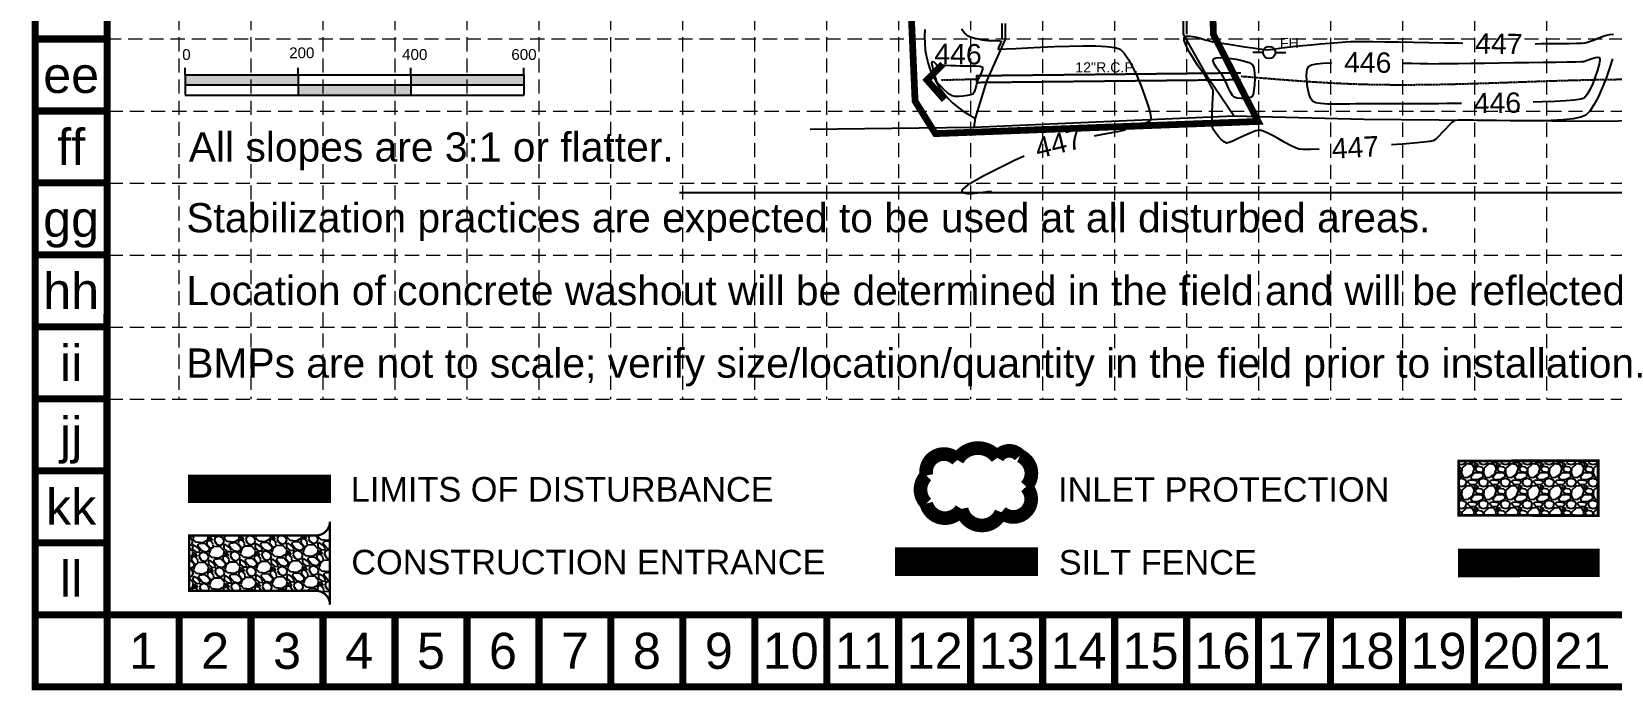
# Model space of a CAD drawing. Header units: inches. Extents: x -800 to 7376, y -156 to 4959.
# Drawn here: x -800 to 2000, y -156 to 1011 of the extents above; entities that cross this region are included whole.
import ezdxf
from ezdxf.enums import TextEntityAlignment as Align

# ---------------------------------------------------------------- set-up
doc = ezdxf.new("R2010")
doc.units = ezdxf.units.IN
doc.header["$MEASUREMENT"] = 0
for name, pattern in [('( Dashed )', [0.75, 0.5, -0.25]), ('ACAD_ISO02W100', [15, 12, -3]), ('DASHED2', [0.375, 0.25, -0.125]), ('DIVIDE', [1.25, 0.5, -0.25, 0, -0.25, 0, -0.25]), ('HIDDEN', [0.375, 0.25, -0.125])]:
    doc.linetypes.add(name, pattern=pattern)
for name, color, linetype in [('1SILT', 200, '( Dashed )'), ('BASE', 7, 'Continuous'), ('CONT-MNR', 7, 'Continuous'), ('GRID', 254, 'HIDDEN'), ('L-PAV', 8, 'Continuous'), ('LEGEND', 7, 'Continuous'), ('LIMITS OF DISTURBANCE', 1, '( Dashed )'), ('PAVEMENT', 1, 'Continuous'), ('UTILITIES', 5, 'Continuous')]:
    doc.layers.add(name, color=color, linetype=linetype)
doc.styles.add("L200'", font='ARIAL.TTF', dxfattribs={"height": 0.001968503937008})
doc.styles.get("Standard").update_dxf_attribs({"font": 'ARIAL.TTF'})

msp = doc.modelspace()

# ---------------------------------------------------------------- hatches: boundary and pattern name
h = msp.add_hatch(color=7)
h.paths.add_polyline_path([(-327.8274451747666, 916.5339442913553), (-327.8274451747666, 934.5532705804802), (-527.8335771853375, 934.5532705804801), (-527.8335771853376, 916.5339442913582)])
h.paths.add_polyline_path([(-327.8274451747666, 916.5339442913556), (-327.8274451747665, 898.5146180022089), (-127.8213131641957, 898.514618002209), (-127.8213131641957, 916.5339442913521)])
h.paths.add_polyline_path([(-127.8213131641957, 934.5532705804801), (-127.8213131641957, 916.5339442913522), (72.1848188463755, 916.5339442913491), (72.1848188463755, 934.5532705804801)])
at = {"layer": 'LEGEND', "linetype": 'ACAD_ISO02W100'}
h = msp.add_hatch(dxfattribs=at)
h.set_pattern_fill('GRAVEL', color=240, scale=38.87034853749257, style=0)
h.set_pattern_definition([(228.0128, (-1036.290512184682, -1809.230575176504), (-310.9627195833121, -349.8331889861745), [5.2294612108401, -517.717592761535]), (184.9697, (-1039.788843553062, -1813.117610030381), (466.4442233227679, 38.87001063782684), [8.973919626153835, -888.4177708967898]), (132.5103999999999, (-1048.729023716678, -1813.895017001046), (388.7031245938314, -427.574171068815), [6.327626297721344, -626.4357808813837]), (267.2737, (-1063.888459646298, -1823.61260413553), (38.87019374516051, 777.406982215573), [8.172024335825366, -809.0302537653172]), (292.8337, (-1064.277163131674, -1831.775377328408), (-194.3521277152569, 466.4440429744624), [8.013316702746788, -793.3194419416914]), (357.2737, (-1061.167535248683, -1839.160743550483), (-777.406982215573, 38.87019374516053), [8.172024335825366, -809.0302537653172]), (37.69419999999999, (-1053.004762055805, -1839.549447035885), (-505.3148165141343, -388.7031124201714), [10.80708413353052, -1069.900474071854]), (72.2553, (-1044.45328537756, -1832.941487784475), (272.0928581125585, 855.1475213317902), [10.20300004690936, -1010.097354477164]), (121.4296, (-1041.343657494555, -1823.223900650129), (-310.9631083652458, 505.3143380541397), [8.199700023984063, -811.7711963924386]), (175.2364, (-1045.619395833687, -1816.227237913317), (427.5738706961904, -38.87001940908458), [9.361223778981337, -458.6997708183425]), (222.3974, (-1054.948279482682, -1815.449830942514), (-466.4444681886896, -427.5735261375473), [12.10609231130499, -1198.50403283721]), (138.8141, (-1025.406814594179, -1824.001307620792), (-272.0925543058132, 233.221986793652), [4.131956919883999, -409.0654842342001]), (171.4692, (-1028.516442477184, -1821.28038322326), (505.3144643175696, -77.74100454098873), [7.861022677176819, -778.2431108172334]), (225, (-1036.290512184682, -1820.114272767055), (-4.315475592152904e-15, -38.87036056588119), [5.497083560520739, -49.47386865573228]), (203.1986, (-1039.011436582311, -1815.449830942514), (194.3517322183982, 77.74074858849193), [2.96028800391836, -293.0674628885071]), (291.8014, (-1041.732360979931, -1816.615941398718), (-38.8703450586216, 116.6110562245015), [4.186453148533563, -205.1367873333727]), (30.9638, (-1040.177547038438, -1820.502976252456), (116.6109687381229, 77.74079361107903), [6.799551199314974, -219.8515853460723]), (161.5651, (-1034.346994757809, -1817.00464488412), (77.74071396776505, -38.87028647020267), [4.916749256855977, -118.002098775589]), (16.38950000000001, (-1064.277163131674, -1816.615941398718), (388.7035708279648, 116.6107622405613), [6.887825760843682, -681.8964994892087]), (70.3462, (-1057.669203880303, -1814.672423971849), (-155.4812094136536, -427.5739169241764), [5.778504883932183, -572.0707785284815]), (293.1986, (-1034.346994757809, -1809.230575176504), (-77.74074858849193, 194.3517322183982), [5.920537137488185, -290.1072137549373]), (343.6105, (-1032.014773845555, -1814.672423971849), (-388.7035708279648, 116.6107622405614), [6.887825760843621, -681.8964994892009]), (339.444, (-1064.277163131674, -1840.715557491949), (-194.3518143854697, 77.74054145449674), [6.64216515808673, -325.4662482276439]), (294.7751, (-1058.057907365678, -1843.047778404222), (-194.3514390807002, 427.5739669204974), [5.565378762901051, -550.9733138045251]), (66.80140000000002, (-1033.958291272433, -1848.100923714165), (77.74074858849198, 194.3517322183982), [5.920537137488183, -290.1072137549372]), (17.35400000000001, (-1031.62607036018, -1842.659074918819), (-505.3146094704012, -155.4811804508661), [6.515875395688416, -645.0699150074691]), (69.444, (-1053.004762055805, -1848.100923714165), (-77.74054145449685, -194.3518143854697), [3.321082579043369, -328.7873308066875]), (101.3098999999995, (-1036.290512184682, -1848.100923714165), (-38.87025649878889, 155.4814233894496), [1.98199907192674, -196.2186466573693]), (165.9638, (-1036.679215670058, -1846.157406287295), (116.6110668352892, -38.87027302644712), [8.01331670274678, -152.2532117039315]), (186.009, (-1044.45328537756, -1844.213888860425), (388.7034756925567, 38.87032200777387), [7.426180088087958, -735.1907792212974]), (303.6901, (-1040.177547038438, -1824.001307620792), (-38.87040041025219, 77.74067988539599), [5.605959406774255, -134.5430646329307]), (353.1572, (-1037.067919155433, -1828.665749445335), (660.7959004733034, -77.74100795710818), [9.787320539649404, -968.9430620003037]), (60.94540000000001, (-1027.350332021057, -1829.831859901539), (-155.4813952072158, -272.0924547108058), [4.001935604026087, -396.1927909090387]), (90, (-1025.406814594179, -1826.333528533064), (-38.87034853749257, 38.87034853749257), [2.332220912249554, -36.53812762524302]), (120.2564, (-1045.230692348311, -1843.047778404222), (155.4811953982089, -272.0925352223774), [5.400024300222619, -534.604116017375]), (48.01279999999999, (-1047.951616745927, -1838.38333657968), (310.9627195833121, 349.8331889861745), [10.4589224216802, -512.4881315506948]), (0, (-1040.95495400918, -1830.609266872203), (38.87034853749257, 38.87034853749257), [10.10629061974807, -28.7640579177445]), (325.3048, (-1030.848663389429, -1830.609266872203), (-388.7032622197698, 272.0927744203854), [6.145946288657101, -608.4482161328706]), (254.0546, (-1025.795518079555, -1834.10759824054), (-38.87034423440431, -155.4813990729836), [5.659600487755998, -277.3208126035292]), (207.646, (-1027.350332021057, -1839.549447035885), (-738.5364592359683, -388.7037851885), [9.21479917604068, -912.26663437162]), (175.4261, (-1035.513105213931, -1843.825185375024), (-505.3145526891907, 38.87014645681192), [9.748644542854512, -965.1147602431865])])
h.paths.add_polyline_path([(1729.461507741887, 153.8196650208803), (1976.827417256368, 153.3801074750991), (1976.827417256368, 250.555978818691), (1729.461507741887, 250.1829857290663)])
at = {"layer": 'LEGEND'}
h = msp.add_hatch(dxfattribs=at)
h.set_pattern_fill('GRAVEL', color=4, scale=39.29587656358723, angle=-43.93425516442545, style=0)
h.set_pattern_definition([(184.0785448355745, (-55447.34502439442, -23750.48580703836), (-471.7699275106598, -36.56756444844309), [5.286710049358767, -523.3852379875557]), (141.0354448355745, (-55452.618355285, -23750.86181817905), (366.8452522545754, -298.8789565716735), [9.072160430482263, -898.143607546608]), (88.57614483557452, (-55459.67228055575, -23745.15689210253), (-16.92889737987389, -583.9298653470896), [6.396897154033244, -633.2936041668222]), (223.3394448355745, (-55477.52484245341, -23741.59823518898), (573.5934103817417, 538.7031996960674), [8.26148649697545, -817.8870060170635]), (248.8994448355745, (-55483.53342516527, -23747.26824993614), (185.6847359791652, 475.9046526560418), [8.101041432966325, -802.00420214821]), (313.3394448355745, (-55486.44985747885, -23754.82612489819), (-538.7031996960671, 573.5934103817417), [8.261486496975454, -817.8870060170638]), (353.7599448355745, (-55480.77984273165, -23760.83470761014), (-640.5266031134455, 71.45838233653309), [10.9253932650976, -1081.613068735378]), (28.32104483557454, (-55469.91918795724, -23762.02222733322), (797.9135808308836, 431.7109296479468), [10.31469604742289, -1021.155262357755]), (77.49534483557453, (-55460.83912756298, -23757.12880983896), (128.0543260914863, 585.9972285802681), [8.289465161088675, -820.6579547529386]), (131.3021448355745, (-55459.0442945693, -23749.03597611174), (284.0178128950405, -328.2104958321709), [9.463704544561836, -463.7213262041472]), (178.4631448355746, (-55465.29061351336, -23741.92646679578), (-639.4930131947035, 15.8951869323966), [12.23862216397612, -1211.624498038797]), (94.87984483557395, (-55449.78208198805, -23768.87332770107), (-34.50036334001355, 360.6436490737809), [4.177190974585876, -413.5436747984468]), (127.5349448355745, (-55450.13742041296, -23764.71125977252), (313.3493187920007, -411.0387909752357), [7.947080188590189, -786.7628248725041]), (181.0657448355745, (-55454.97915611764, -23758.40935678326), (-27.26476459129582, -28.29840070327478), [5.55726215949902, -50.01547732312091]), (159.2643448355745, (-55453.68827281534, -23753.10501681894), (196.0215005516608, -79.72695203233305), [2.992695367329676, -296.2757803769706]), (247.8671448355745, (-55456.48710293622, -23752.04543564656), (53.49588649262952, 112.1599372789345), [4.232283793528036, -207.3824953210222]), (347.0295448355745, (-55458.08164287377, -23755.96586508739), (139.4246998946554, -25.19736036795812), [6.87398839139175, -222.2583816488104]), (117.6308448355745, (-55451.38305602795, -23757.50872323522), (29.33208357251398, -82.82787091769966), [4.970574722404686, -119.2939112253422]), (332.4552448355745, (-55472.90017026514, -23736.23187707711), (364.7780513728952, -187.7526519429491), [6.963229327067657, -689.3614716941437]), (26.4119448355745, (-55466.72620582651, -23739.45196602599), (-413.1058092172154, -202.2234768065276), [5.841764305819441, -578.3334481039512]), (249.2643448355745, (-55445.93010479709, -23751.84904484603), (79.72695203233305, 196.0215005516608), [5.985351438782783, -293.2831243055173]), (299.6762448355745, (-55448.0492671419, -23757.44670508779), (-201.1899119774923, 357.5425910202946), [6.963229327067655, -689.3614716941435]), (295.5097448355746, (-55489.80431908077, -23753.77688008393), (-86.96260877751779, 192.9205016601303), [6.714879387185785, -329.0292471556096]), (250.8408448355745, (-55486.91246173857, -23759.83714458532), (158.420672292277, 447.6059760554842), [5.62630501462129, -557.0050216609154]), (22.86714483557455, (-55472.91187703187, -23780.42008435392), (192.9205948235298, 86.96240366863228), [5.985351438782791, -293.2831243055177]), (333.4197448355745, (-55467.39690765351, -23778.09419485078), (-476.9380271623832, 241.2484728471336), [6.58720708423069, -652.1317330243928]), (25.50974483557454, (-55486.7780890856, -23767.06035383843), (-192.9205016601303, -86.96260877751767), [3.357439693592894, -332.3866868492027]), (57.37564483557452, (-55474.60978054868, -23778.78419898459), (80.76072018602774, 140.4582806681036), [2.003696745977313, -198.3667244734086]), (122.0295448355745, (-55473.52952666044, -23777.09663182583), (57.63048810105911, -110.092620321828), [8.101041432966314, -153.9199837057428]), (142.0747448355744, (-55477.82596724197, -23770.22876099773), (310.2486499602664, -244.3491821187692), [7.50747721747334, -743.2391835411936]), (259.7558448355745, (-55460.53547092764, -23758.51272036243), (26.23107054045511, 83.8615639176278), [5.667329909753676, -136.0159571299647]), (309.2229448355745, (-55461.54337031046, -23764.08970788839), (426.5429147623435, -520.097847543246), [9.894465943451802, -979.5504386790369]), (17.01114483557456, (-55455.2867150085, -23771.75484868533), (-304.0468721200819, -89.02972914870897), [4.045746267480674, -400.5300593568836]), (46.06574483557452, (-55451.41796735731, -23770.57123121796), (-1.033635792121455, 55.56314810061264), [2.357752593815233, -36.93812396977199]), (76.3221448355745, (-55477.5739923963, -23768.83451411614), (-77.65993694779289, -307.1476983282138), [5.459140355719796, -540.4566242348286]), (4.078544835574532, (-55476.28310909403, -23763.53017415184), (471.7699275106598, 36.56756444844318), [10.57342009871753, -518.0985279381968]), (316.0657448355745, (-55465.73644731282, -23762.77815187032), (55.56314810061264, 1.033635792121462), [10.21692790653268, -29.07894865705454]), (281.3705448355745, (-55458.37886540678, -23769.86698847046), (-92.13022918403678, 470.7363922773985), [6.213228226975032, -615.1091229200092]), (210.1203448355745, (-55457.15390250765, -23775.95826204565), (-137.357416883755, -85.92881823358202), [5.721558219411429, -280.3567457099257]), (163.7117448355745, (-55462.1029040471, -23778.82944667192), (-810.3171001710314, 235.0461148804849), [9.315676977546747, -922.2535533163132]), (131.4918448355745, (-55471.04468953278, -23776.21667099374), (-340.6144966929371, 382.7400900550228), [9.855366546271112, -975.680227092173])])
edge = h.paths.add_edge_path()
edge.add_line((-271.3516019551842, -4.596430322121336), (-271.3516019551842, 142.7788437570348))
edge.add_arc((-295.914142698809, 142.778843756995), 24.56254074362483, -89.96094406197409, 9.28821464185603e-11, ccw=False)
edge.add_line((-295.8973995284935, 118.216308719901), (-520.9980300592538, 118.1959198653759))
edge.add_line((-520.9980300592538, 118.1959198653759), (-520.9980300592538, 19.87210813948099))
edge.add_line((-520.9980300592538, 19.87210813948101), (-295.9308858690054, 19.96610471487025))
edge.add_arc((-295.9141426987179, -4.596430322132761), 24.56254074353369, 2.6716406864579767e-11, 90.03905593796048, ccw=False)

# ---------------------------------------------------------------- linework, layer by layer
at = {"color": 7}
for p, q in [((-527.8335771853375, 934.5532705804801), (-527.8335771853375, 946.5536385011128)), ((-527.8335771853375, 934.5532705804801), (-327.8274451747666, 934.5532705804801)), ((-527.8335771853375, 934.5532705804801), (-527.8335771853375, 898.5146180022089)), ((-327.8274451747666, 934.5532705804801), (-327.8274451747666, 946.5536385011128)), ((-327.8274451747666, 934.5532705804801), (72.18481884637549, 934.5532705804801)), ((-327.8274451747666, 934.5532705804801), (-327.8274451747666, 898.5146180022089)), ((-127.8213131641957, 934.5532705804801), (-127.8213131641957, 946.5536385011128)), ((-127.8213131641957, 934.5532705804801), (-127.8213131641957, 898.5146180022089)), ((72.18481884637549, 934.5532705804801), (72.18481884637549, 946.5536385011128)), ((72.18481884637549, 934.5532705804801), (72.18481884637549, 898.5146180022089)), ((-527.8335771853375, 916.5339442913582), (72.18481884637549, 916.5339442913491)), ((-527.8335771853375, 898.5146180022089), (-327.8274451747666, 898.5146180022089)), ((-327.8274451747666, 898.5146180022089), (72.18481884637549, 898.5146180022089))]:
    msp.add_line(p, q, dxfattribs=at)
at = {"layer": '1SILT', "linetype": 'Continuous', "const_width": 12}
msp.add_lwpolyline([(817.7875166857375, 890.2835393045752), (787.1105770940012, 925.1316539629079), (814.9986911271008, 953.0101272521824)], dxfattribs=at)
at = {"layer": 'BASE', "const_width": 12.75600335305379}
for points in [[(-793.7851620378834, -150.0197701466354), (7370.056983916542, -150.0197701466354), (7370.056983916542, 4952.38157107488), (-793.7851620378834, 4952.38157107488)], [(-666.5037459903156, -22.49314118838737), (7242.853319836685, -22.71434855411113), (7242.688468330755, 4824.882563950332), (-664.8964086117121, 4825.029410527841)]]:
    msp.add_lwpolyline(points, close=True, dxfattribs=at)
for points in [[(-666.2251285073455, 998.0205316282049), (-793.7851620378834, 998.0205316282049)], [(-666.2251285073455, 870.4604980976676), (-793.7851620378834, 870.4604980976676)], [(-666.2251285073455, 742.9004645671293), (-793.7851620378834, 742.9004645671293)], [(-666.2251285073455, 615.3404310365918), (-793.7851620378834, 615.3404310365918)], [(-666.2251285073455, 487.7803975060535), (-793.7851620378834, 487.7803975060535)], [(-666.2251285073455, 360.220363975516), (-793.7851620378834, 360.220363975516)], [(-666.2251285073455, 232.6603304449777), (-793.7851620378834, 232.6603304449777)], [(-666.2251285073455, 105.1002969144403), (-793.7851620378834, 105.1002969144403)], [(-666.2251285073455, -22.45973661609801), (-793.7851620378834, -22.45973661609801)], [(-666.2251285073455, -150.0197701466354), (-666.2251285073455, -22.45973661609801)], [(-538.6650949768077, -150.0197701466354), (-538.6650949768077, -22.45973661609801)], [(-411.1050614462698, -150.0197701466354), (-411.1050614462698, -22.45973661609801)], [(-283.5450279157319, -150.0197701466354), (-283.5450279157319, -22.45973661609801)], [(-155.984994385194, -150.0197701466354), (-155.984994385194, -22.45973661609801)], [(-28.42496085465621, -150.0197701466354), (-28.42496085465621, -22.45973661609801)], [(99.1350726758817, -150.0197701466354), (99.1350726758817, -22.45973661609801)], [(226.6951062064196, -150.0197701466354), (226.6951062064196, -22.45973661609801)], [(354.2551397369574, -150.0197701466354), (354.2551397369574, -22.45973661609801)], [(481.8151732674957, -150.0197701466354), (481.8151732674957, -22.45973661609801)], [(609.3752067980334, -150.0197701466354), (609.3752067980334, -22.45973661609801)], [(736.9352403285712, -150.0197701466354), (736.9352403285712, -22.45973661609801)], [(864.4952738591093, -150.0197701466354), (864.4952738591093, -22.45973661609801)], [(992.055307389647, -150.0197701466354), (992.055307389647, -22.45973661609801)], [(1119.615340920185, -150.0197701466354), (1119.615340920185, -22.45973661609801)], [(1247.175374450723, -150.0197701466354), (1247.175374450723, -22.45973661609801)], [(1374.735407981261, -150.0197701466354), (1374.735407981261, -22.45973661609801)], [(1502.295441511799, -150.0197701466354), (1502.295441511799, -22.45973661609801)], [(1629.855475042336, -150.0197701466354), (1629.855475042336, -22.45973661609801)], [(1757.415508572874, -150.0197701466354), (1757.415508572874, -22.45973661609801)], [(1884.975542103412, -150.0197701466354), (1884.975542103412, -22.45973661609801)]]:
    msp.add_lwpolyline(points, dxfattribs=at)
at = {"layer": 'CONT-MNR', "color": 35}
for points, elevation in [([(848.3057120372323, 1015.959101959837), (854.2798904571173, 1008.180296519458), (857.5012107193543, 1004.594629806998), (862.3790165098399, 1002.24055870239), (869.5353698320469, 1000.011126286707), (877.4722139894802, 998.0616624199683), (884.6914922857613, 996.5474969620191), (889.6951480243661, 995.623959772849), (894.6969135481413, 995.2974497911127), (901.7706213315032, 995.2621698870862), (909.2083648754415, 995.2051558180028), (915.3022376809167, 994.8134433411542), (918.3443332489478, 993.7740682138028), (917.9759177228043, 990.951002767375), (915.7506939134983, 986.9453202485529), (913.5395889107967, 982.9490618875498), (913.213529804525, 980.1542689146372), (917.3773462218014, 979.9271297684827), (928.2114620937282, 980.3252416278483), (944.4699835554129, 981.1711852370718), (964.9070167420796, 982.2875413405782), (988.2766677889522, 983.4968906827926), (1013.333042831109, 984.621814008111), (1038.830248003804, 985.4848920609293), (1063.522389442289, 985.9087055856726), (1086.163573281672, 985.7158353267077), (1105.507905657178, 984.728862028518), (1120.309492703942, 982.7703664354704), (1129.322440557218, 979.6629292919315), (1136.489947292874, 972.7401772511148), (1144.099294898893, 961.6759483668211), (1151.842713559432, 947.558511882009), (1159.41243345882, 931.4761370398119), (1166.500684781095, 914.5170930831882), (1172.799697710587, 897.7696492552132), (1178.00170243148, 882.3220747988744), (1181.798929127959, 869.262638957247), (1183.883607984237, 859.6796109733477), (1183.947969184526, 854.6612600901353), (1179.80626314559, 850.9419647581599), (1172.114208603809, 847.7248896324381), (1162.729463090487, 845.0549714261506), (1153.509684136698, 842.9771468524777), (1146.312529273659, 841.536352624571), (1142.995656032559, 840.77752545564), (1140.899693167339, 839.2296048437784), (1138.296732490569, 837.0639104842921), (1136.169086361748, 835.5803551807257), (1132.685396232941, 834.8810395828696), (1123.927766880523, 833.3107968449549), (1111.030063594146, 831.0229196933869), (1095.126151663433, 828.1707008545709), (1083.170957980685, 825.9760317323453)], 5364.000000120001), ([(1482.210404997466, 802.7313848527047), (1466.573921286101, 802.2243549724881), (1453.826970643691, 802.105986094808), (1446.987456912182, 802.5107678541754), (1440.118019544789, 804.8017051541319), (1431.394167390805, 808.984613611603), (1421.474191093097, 814.3902054516147), (1411.016381294299, 820.3491928993099), (1400.679028637103, 826.1922881796854), (1391.120423764318, 831.2502035178841), (1382.998857318576, 834.8536511389611), (1376.972619942688, 836.3333432679719), (1370.070694478556, 835.1408079847824), (1360.930094397954, 831.7292837946516), (1350.581523734239, 827.0154993284159), (1340.055686520711, 821.916183216912), (1330.383286790639, 817.3480640910057), (1322.595028577322, 814.2278705814751), (1317.72161591403, 813.4723313192153), (1313.582870601684, 815.6122710555283), (1308.708096192371, 819.788609939751), (1303.656008407743, 825.1994017359175), (1298.985322969304, 831.0427002078868), (1295.254755598704, 836.51655911946), (1293.023022017449, 840.8190322345545), (1292.321087455588, 846.4318864907909), (1292.284470356804, 856.2068328264359), (1292.684178311501, 868.4184989474961), (1293.291218910053, 881.3415125600368), (1293.876599742893, 893.2505013699483), (1294.211328400306, 902.4200930832376), (1294.066412472726, 907.1249154058823), (1292.742202000321, 910.5282678144067), (1290.437530022733, 914.9503702193688), (1287.71784580197, 919.6780072132024), (1285.148598599866, 923.9979633882249), (1283.295237678343, 927.197023336812), (1280.683035944101, 931.1572085940934), (1275.201866489959, 939.1805198880684), (1267.934380387749, 949.9827280635727), (1259.963228709217, 962.2796039655877), (1252.371062526196, 974.7869184389783), (1246.240532910429, 986.2204423285802), (1242.65429093378, 995.2959464792875), (1242.694987668023, 1000.729201735994), (1246.850866851317, 1003.056471940312), (1253.627307936877, 1003.183638811293), (1262.08197261746, 1001.745494763432), (1271.272522585969, 999.3768322111355), (1280.25661953519, 996.7124435688966), (1288.091925157853, 994.3871212511804), (1293.836101146946, 993.0356576724225), (1299.608888119437, 992.1474197536081), (1309.332678773244, 990.6288689088615), (1321.846113987041, 988.6757304507846), (1335.987834639418, 986.4837296920377), (1350.59648160902, 984.2485919452811), (1364.510695774465, 982.1660425231748), (1376.56911801434, 980.4318067383792), (1385.610389207381, 979.2416099035254), (1390.473150232116, 978.7911773312444), (1395.092803308049, 979.0735604764559), (1401.271666041495, 979.8313162839113), (1408.228331741535, 980.8614652959877), (1415.181393717306, 981.9610280550914), (1421.349445277861, 982.9270251036287), (1425.951079732309, 983.5564769839766), (1430.935693319399, 984.0721428936886), (1440.400933718403, 985.0135497633382), (1453.229814394792, 986.2593502577874), (1468.305348814123, 987.688197041869), (1484.510550441868, 989.1787427804738), (1500.728432743439, 990.6096401384639), (1515.842009184424, 991.8595417806137), (1528.734293230264, 992.8071003719306), (1538.288298346459, 993.3309685771601), (1546.127298611049, 993.4281244466329), (1559.397899130454, 993.3839526899465), (1577.218963334228, 993.2187439245536), (1598.709354651866, 992.952788767936), (1622.987936512865, 992.6063778376629), (1649.173572346837, 992.1998017512451), (1676.38512558322, 991.7533511261063), (1703.741459651625, 991.2873165798155), (1730.361437981548, 990.8219887298837), (1736.585551217293, 990.7113771863587)], 5364.000000120001), ([(1865.156862115873, 989.5819352538165), (1876.241049917626, 989.6627253050756), (1893.304788169953, 989.8058295651063), (1909.91410232077, 989.9804071544859), (1925.162274485432, 990.1959040741276), (1938.142586779206, 990.4617663251483), (1947.94832131733, 990.7874399085194), (1953.672760215188, 991.1823708252705), (1959.884645902355, 992.8306501917032), (1968.228870023981, 995.9770534382624), (1977.760647953699, 999.7783922159069), (1987.535195065058, 1003.391478175537), (1996.607726731665, 1005.973122968287), (2004.033458327009, 1006.680138245058)], 5364.000000120001), ([(1734.705768695225, 883.821826351872), (1728.412603682322, 883.7521473002053), (1718.391687920499, 883.5911575761347), (1707.747976149876, 883.400568258694), (1693.810487378105, 883.229457917485), (1677.394723232755, 883.0799440701157), (1659.316185341573, 882.9541442341942), (1640.390375332128, 882.8541759273576), (1621.432794832195, 882.7821566671846), (1603.258945469344, 882.7402039713415), (1586.684328871292, 882.7304353573782), (1572.524446665666, 882.7549683430188), (1561.594800480125, 882.8159204458134), (1554.710891942355, 882.9154091833989), (1546.63784860928, 882.8968780008217), (1535.746845041729, 882.6476759341385), (1523.099596805441, 882.3701746432416), (1509.757819466271, 882.266745788198), (1496.783228589928, 882.5397610288419), (1485.237539742237, 883.3915920252985), (1476.182468488994, 885.0246104374019), (1470.679730395939, 887.6411879252482), (1467.041319709104, 893.2036666321292), (1463.960587882822, 901.8324804530203), (1461.625857870538, 912.3282019234102), (1460.225452625695, 923.4914035787297), (1459.947695101764, 934.1226579544382), (1460.980908252219, 943.0225375859372), (1463.513415030415, 948.9916150087447), (1468.616852937303, 952.0244471439582), (1477.356418228919, 954.0675861306445), (1488.656424025168, 955.3106471446299), (1501.441183445924, 955.9432453618574), (1504.93197252477, 955.9992697978232)], 5352.000000120001), ([(2002.184943305365, 962.7913055938043), (1996.926224457835, 945.9837452287975), (1990.743180719095, 928.4864708589812), (1983.891260317097, 911.2222360518717), (1976.625911479736, 895.1137943749272), (1969.202582434991, 881.0838993956058), (1961.876721410757, 870.0553046814239), (1954.903776634987, 862.9507637997813), (1946.312673965913, 859.3684082855543), (1932.555334834418, 856.7197741696218), (1914.619241092914, 854.8792276598178), (1893.491874593987, 853.7211349642093), (1870.160717190018, 853.1198622906595), (1845.613250733506, 852.9497758472353), (1820.836957076834, 853.0852418417999), (1796.819318072616, 853.4006264823911), (1774.547815573176, 853.7702959770177), (1755.009931431072, 854.0686165335428), (1739.193147498743, 854.1699543599752), (1728.08494562866, 853.9486756642655), (1722.672807673291, 853.2791466544222), (1718.004116339645, 850.2360397387893), (1712.517968294131, 845.1299940718527), (1706.542413921161, 838.7836720153937), (1700.405503605267, 832.0197359310769), (1694.435287730834, 825.6608481806252), (1688.959816682422, 820.5296711257615), (1684.307140844387, 817.4488671282379), (1678.664708865261, 816.3309537533569), (1666.915326349881, 814.9436722637402), (1650.151210338903, 813.3590698186963), (1629.464577872866, 811.6491935774466), (1610.562856214041, 810.2321005642661)], 5364.000000120001), ([(1631.787390518853, 955.1401305736581), (1645.69412885997, 954.8703077077589), (1661.29855055904, 954.565739254067), (1674.632601529105, 954.3142542743662), (1684.82698149389, 954.1435588446111), (1684.82698149389, 954.1435588446111), (1694.543372581458, 954.2790336358084), (1709.36752072606, 954.4750472006344), (1728.381038282685, 954.7221539082893), (1750.665537606292, 955.0109081278861), (1775.302631051898, 955.3318642286249), (1801.373930974463, 955.6755765796479), (1827.961049729005, 956.0325995500971), (1854.145599670483, 956.3934875091145), (1879.009193153885, 956.7487948258713), (1901.633442534199, 957.0890758695678), (1921.099960166415, 957.4048850092877), (1936.490358405521, 957.6867766142605), (1946.886249606476, 957.925305053599), (1951.369246124297, 958.1110246964454), (1956.091779939808, 959.5127801915005), (1962.551762779076, 962.0641520233839), (1969.439294405493, 964.5960985004567), (1975.444474582451, 965.9395779311672), (1979.257403073403, 964.9255486239053), (1979.686884301722, 960.9803825142517), (1978.348803586421, 953.1809877479755), (1975.578691644281, 942.7393992189391), (1971.712079191937, 930.8676518211796), (1967.08449694614, 918.7777804484722), (1962.031475623582, 907.6818199947957), (1956.888545940958, 898.7918053540416), (1951.991238614988, 893.3197714201015), (1946.136500088622, 891.4066110713829), (1934.918895594346, 889.783825004044), (1919.250367774315, 888.4251659339716), (1900.042859270652, 887.3043865770233), (1878.208312725423, 886.395239649115), (1861.546484653729, 885.8831641610086)], 5352.000000120001), ([(959.4940646076648, 790.4214857040279), (942.4054876694936, 782.4971806960311), (923.2424819795779, 773.3120013165244), (904.2676877086415, 763.8804401210582), (886.52464834907, 754.6516708589115), (871.0569073933948, 746.0748672793343), (858.908008333914, 738.5992031316055), (851.1214946630134, 732.6738521650041), (848.7409098731368, 728.7479881288091), (851.8656108477226, 725.5246982005556), (858.3643846488048, 724.2309934046716), (867.0838814331, 724.3423972815872), (876.8707513574118, 725.334433371645), (886.571644578602, 726.682625215275), (895.0332112534161, 727.8624963528782), (901.1021015387159, 728.3495703247681)], 5364.000000120001)]:
    msp.add_lwpolyline(points, dxfattribs=dict(at, elevation=elevation))
at = {"layer": 'CONT-MNR', "color": 35, "elevation": 5352.000000120001}
for points in [[(804.7808693825864, 921.0871601900217), (803.3544924799717, 926.2991434397481), (801.1640016540259, 933.6391067611767), (798.7840031560991, 941.8043500481945), (796.7891032375701, 949.4921731947761), (795.7539081497598, 955.3998760947798), (796.2530241440763, 958.224758642209), (799.2609131695717, 957.1509537852617), (803.1241349569536, 953.1378145562558), (806.6621528584874, 948.8193294786106), (808.6944302263801, 946.8294870758327), (809.9798027940924, 947.9165762261327), (811.3356281607776, 949.9532718922201), (812.5550473622643, 951.3126168333183), (815.3153874589552, 951.4218580164088), (821.5244838929284, 951.3196731155113), (829.697845576251, 951.0787252030641), (838.3509814210192, 950.7716773513894), (845.9994003392421, 950.47119263278), (851.158611243045, 950.2499341196453), (857.0740354851368, 950.308612398403), (865.3469191962286, 950.5644236477456), (874.0783743756256, 950.570304696339), (881.3695130227497, 949.8791923729077), (885.3214471369938, 948.044023506176), (885.6078915401959, 944.3979525673567), (883.8440530618027, 939.2243248531668), (881.043281712402, 933.5013634306742), (878.2189275026103, 928.2072913668017), (876.3843404429863, 924.3203317285588), (875.3109836855219, 920.2977653525086), (874.0546143513129, 914.7215489015289), (872.555023404544, 908.7569191820294), (870.7520018094001, 903.5691130003615), (868.5853405301532, 900.3233671630223), (864.9386027321816, 898.8295760216497), (858.722696359655, 897.5659303524371), (851.1027049447657, 896.643263296668), (843.2437120196773, 896.1724079955966), (836.3108011165241, 896.2641975905353), (831.4690557674694, 897.0294652227385), (827.4962935814183, 899.2683202656699), (822.7068811562858, 903.209815428716), (817.5707255079833, 908.1081988573205), (812.5577336523347, 913.2177186968111), (808.1378126052514, 917.7926230926023), (804.7808693825864, 921.0871601900217)], [(1313.164438237909, 929.2458518949352), (1310.207390983451, 933.6157939461482), (1305.756318472653, 939.508831740277), (1300.894359672013, 946.1460364781742), (1296.7046535482, 952.7484793603726), (1294.270339067712, 958.5372315876957), (1294.674555197074, 962.7333643607635), (1299.492022393628, 964.5896029931973), (1308.998214176136, 964.9342414605562), (1321.391172922107, 964.0059124797481), (1334.868941009023, 962.0432487676517), (1347.629560814334, 959.2848830410876), (1357.871074715549, 955.9694480169637), (1363.791525090121, 952.3355764121297), (1366.307956541285, 946.6913373933712), (1367.65739229523, 938.0526606455169), (1368.017842663896, 927.7199696624375), (1367.567317959307, 916.9936879380912), (1366.48382849343, 907.1742389662613), (1364.945384578234, 899.562046240906), (1363.129996525684, 895.457533255867), (1358.684784702993, 893.3589354346113), (1351.719682072035, 892.353042520881), (1343.833489816498, 892.3224711488947), (1336.625009120013, 893.1498379527256), (1331.693041166182, 894.7177595665344), (1328.690869546299, 897.8948387518831), (1325.297431755964, 903.5416247556932), (1321.78039876253, 910.5791183249457), (1318.40744153344, 917.9283202065926), (1315.446231036076, 924.5102311475857), (1313.164438237909, 929.2458518949352)]]:
    msp.add_lwpolyline(points, close=True, dxfattribs=at)
at = {"layer": 'GRID', "color": 252, "linetype": 'HIDDEN', "lineweight": 0, "ltscale": 100}
for p, q in [((-539.0915810282938, 4826.03259244868), (-539.0915810282938, 359.6569768473265)), ((-411.531547497756, 4826.03259244868), (-411.5315474977561, 359.6569768473265)), ((-283.9715139672181, 4826.03259244868), (-283.9715139672182, 359.6569768473265)), ((-156.4114804366802, 4826.03259244868), (-156.4114804366802, 359.6569768473265)), ((-28.85144690614231, 4826.03259244868), (-28.85144690614231, 359.6569768473265)), ((98.70858662439548, 4826.03259244868), (98.70858662439548, 359.6569768473265)), ((226.2686201549335, 4826.03259244868), (226.2686201549333, 359.6569768473265)), ((353.8286536854713, 4826.03259244868), (353.8286536854711, 359.6569768473265)), ((481.3886872160093, 4826.03259244868), (481.3886872160093, 359.6569768473265)), ((608.9487207465473, 4826.03259244868), (608.9487207465473, 359.6569768473265)), ((736.5087542770851, 4826.03259244868), (736.5087542770851, 359.6569768473265)), ((864.0687878076229, 4826.03259244868), (864.0687878076229, 359.6569768473265)), ((992.055307389647, 4824.821537544341), (992.0553073896468, 359.6569768473265)), ((1119.615340920185, 4824.821537544341), (1119.615340920185, 359.6569768473265)), ((1247.175374450723, 4824.821537544341), (1247.175374450723, 359.6569768473265)), ((1374.735407981261, 4824.821537544341), (1374.735407981261, 359.6569768473265)), ((1502.295441511799, 4824.821537544341), (1502.295441511799, 359.6569768473265)), ((1629.855475042336, 4824.821537544341), (1629.855475042336, 359.6569768473265)), ((1757.415508572874, 4824.821537544341), (1757.415508572874, 359.6569768473265)), ((1884.975542103412, 4824.821537544341), (1884.975542103412, 359.6569768473265)), ((-666.2251285073455, 998.0205316282049), (7242.496950386003, 998.0205316282049)), ((-663.3650993060578, 869.897110969478), (7245.356979587291, 869.897110969478)), ((-663.3650993060578, 742.3370774389405), (7245.356979587291, 742.3370774389405)), ((-663.3650993060578, 614.7770439084022), (7245.356979587291, 614.7770439084022)), ((-663.3650993060578, 487.2170103778648), (7245.356979587291, 487.2170103778648)), ((-663.3650993060578, 359.6569768473265), (7245.356979587291, 359.6569768473265))]:
    msp.add_line(p, q, dxfattribs=at)
at = {"layer": 'L-PAV', "color": 7}
for p, q in [((1241.912111435289, 1006.326046021233), (1241.908242556907, 1078.877188980288)), ((1247.912111426762, 1006.326365978566), (1247.908242548379, 1078.877508937621)), ((920.3214834438186, 998.4931580638877), (920.3200563637365, 1025.254477595459)), ((926.3214834352912, 998.4934780212207), (926.3200563552091, 1025.254797552792))]:
    msp.add_line(p, q, dxfattribs=at)
at = {"layer": 'LEGEND', "color": 170, "ltscale": 100, "const_width": 24.18787451562347}
msp.add_lwpolyline([(840.7455440379484, 251.8909472093762, 0.5205670505517462), (840.7455440379484, 251.8909472093762, 0.7651954600696135), (786.0321420319725, 224.3475989467793, 0.4178788784126488), (785.6932140457728, 174.7906401597812, 0.6649002420699669), (848.2179423452811, 165.2458974144658, 0.744833174426672), (918.7372901039813, 159.3251435208987, 0.9756416855879776), (962.6675005831863, 204.7045398415266, 0.5205670505517462), (951.728806666768, 259.3725711295988, 0.5205670505517462), (911.6202462930231, 255.7280313784286, 0.5402640007904789), (840.7455440379484, 251.8909472093762)], format="xyb", close=True, dxfattribs=at)
at = {"layer": 'LEGEND', "color": 240, "const_width": 4.858793567186572}
msp.add_lwpolyline([(1729.461507741887, 153.8196650208803), (1976.827417256368, 153.3801074750991), (1976.827417256368, 250.555978818691), (1729.461507741887, 250.1829857290663)], close=True, dxfattribs=at)
at = {"layer": 'LEGEND', "color": 1, "linetype": 'HIDDEN', "ltscale": 300, "const_width": 50.513773278093}
msp.add_lwpolyline([(-522.8699194007313, 200.8685017351406), (-269.4023472617453, 200.8685017351406)], dxfattribs=at)
at = {"layer": 'LEGEND', "color": 4, "const_width": 3.929587656358723}
msp.add_lwpolyline([(-271.3516019551842, -4.596430322121336), (-271.3516019551842, 142.7788437570348, -0.4140139244211871), (-295.8973995284935, 118.216308719901), (-520.9980300592538, 118.1959198653759), (-520.9980300592538, 19.87210813948101), (-295.9308858690054, 19.96610471487026, -0.4144132285109485)], format="xyb", close=True, dxfattribs=at)
at = {"layer": 'LEGEND', "color": 200, "const_width": 50.513773278093}
msp.add_lwpolyline([(730.5447091666739, 71.79609338657124), (984.0122813056588, 71.79609338657124)], dxfattribs=at)
at = {"layer": 'LEGEND', "color": 84, "const_width": 50.513773278093}
msp.add_lwpolyline([(1728.183091466346, 69.49959771729357), (1979.30317050875, 69.50363860719943)], dxfattribs=at)
at = {"layer": 'LIMITS OF DISTURBANCE', "ltscale": 100, "const_width": 12}
msp.add_lwpolyline([(759.8132780260094, 1026.087835672653), (755.6216031142103, 1525.603977737883), (1236.075084537755, 1767.122624232037), (1772.06231330604, 2891.828411089053), (2421.93159670374, 2902.878216522051), (2386.00959951671, 4069.182016425853), (2839.350027585664, 4068.80687696184), (2835.92285347974, 3048.976139429735), (3805.529990640083, 3045.670222903093), (3803.862521636773, 3411.300233379312), (3709.721710080419, 3409.60457718961), (3707.17737529943, 3657.168875165578), (3804.710623793555, 3658.016687895935), (3795.783228199456, 4327.490796627542), (4604.688440053735, 4330.930537889253), (4604.930694289989, 4327.006999468176), (4652.207357312323, 2224.179020289354), (1940.5254335805, 2250.099964968194, 0.1150782664278772), (1840.253469379109, 2174.958620747802), (1291.744354966399, 1113.011625815972), (1294.800772793482, 1005.957860637671), (1374.063148469133, 851.8096808308183), (801.9329295760799, 830.2001358373745), (765.9045692751497, 887.8256198822091)], format="xyb", close=True, dxfattribs=at)
at = {"layer": 'PAVEMENT', "color": 7}
for p, q in [((926.3214834352912, 998.4934780212207), (892.415543435287, 923.0118580212293)), ((1285.857503435291, 928.1073700212291), (1241.912111435289, 1006.326046021233)), ((1331.030759435278, 861.95013402123), (1285.857503435291, 928.1073700212291)), ((892.415543435287, 923.0118580212293), (872.6629314352831, 857.7528100212221)), ((579.6769794352876, 838.3400380212261), (870.0517314352837, 841.768090021229)), ((870.0517314352837, 841.768090021229), (1331.030759435278, 861.95013402123)), ((872.6629314352831, 857.7528100212221), (870.0517314352837, 841.768090021229)), ((1331.030759435278, 861.95013402123), (1561.168535435281, 855.9694180212318)), ((1561.168535435281, 855.9694180212318), (1961.409647435285, 852.1613980212278)), ((1961.409647435285, 852.1613980212278), (2251.784399435288, 855.5894500212307))]:
    msp.add_line(p, q, dxfattribs=at)
msp.add_arc((938.4125851516001, 998.9229506173942), 155.7306185685943, 174.181990106792, 245.0263634862527, dxfattribs=at)
at = {"layer": 'UTILITIES', "color": 7}
for p, q in [((1382.978971690309, 974.0187742359103), (1364.510971690301, 974.0187742359103)), ((1404.578971690475, 974.0187742359103), (1423.046971690483, 974.0187742359103)), ((2456.321315608808, 725.3492003251868), (348.5956396939852, 725.2368032765769))]:
    msp.add_line(p, q, dxfattribs=at)
at = {"layer": 'UTILITIES', "linetype": 'DIVIDE', "ltscale": 0.35}
msp.add_line((812.7228324241496, 925.2556970355636), (874.6490604241608, 927.0282170355476), dxfattribs=at)
at = {"layer": 'UTILITIES', "linetype": 'DASHED2'}
for p, q in [((874.584477416769, 933.0278694450808), (1343.387265416784, 938.07427744509)), ((874.584477416769, 933.0278694450808), (874.7136434315526, 921.028564626029)), ((874.7136434315526, 921.028564626029), (1343.516431431553, 926.0749726260383))]:
    msp.add_line(p, q, dxfattribs=at)
at = {"layer": 'UTILITIES', "color": 7}
msp.add_circle((1393.778971690239, 974.0187742359103), 10.8, dxfattribs=at)
at = {"layer": 'UTILITIES', "linetype": 'DIVIDE', "ltscale": 0.35}
msp.add_spline([(1343.451848424176, 932.0746250355423), (1547.81087913484, 918.2176225750427), (1954.325852424145, 925.4508890355482), (2248.471712424149, 926.3560850355698)], degree=3, dxfattribs=at)

# ---------------------------------------------------------------- texts
at = {"color": 7}
for s, p in [('0', (-533.1392000482056, 960.8642423505175)), ('200', (-343.5628679788908, 963.7912533256801)), ('400', (-143.3790417877454, 960.8642423505175)), ('600', (50.20754382861981, 960.8643469987492))]:
    msp.add_text(s, height=19.20058867301481, dxfattribs=at).set_placement(p)
at = {"layer": 'BASE'}
for s, p in [('ee', (-730.0051452726145, 934.2405148629364)), ('ff', (-730.0051452726145, 806.6804813323979)), ('gg', (-730.0051452726145, 679.1204478018606)), ('hh', (-730.0051452726145, 551.5604142713221)), ('ii', (-730.0051452726145, 424.0003807407848)), ('jj', (-730.0051452726145, 296.4403472102464)), ('kk', (-730.0051452726145, 168.880313679709)), ('ll', (-730.0051452726145, 41.32028014917071)), ('1', (-602.4451117420766, -86.23975338136673)), ('2', (-474.8850782115387, -86.23975338136673)), ('3', (-347.3250446810009, -86.23975338136673)), ('4', (-219.765011150463, -86.23975338136673)), ('5', (-92.2049776199251, -86.23975338136673)), ('6', (35.3550559106128, -86.23975338136673)), ('7', (162.9150894411507, -86.23975338136673)), ('8', (290.4751229716886, -86.23975338136673)), ('9', (418.0351565022264, -86.23975338136673)), ('10', (545.5951900327644, -86.23975338136673)), ('11', (673.1552235633025, -86.23975338136673)), ('12', (800.7152570938403, -86.23975338136673)), ('13', (928.275290624378, -86.23975338136673)), ('14', (1055.835324154916, -86.23975338136673)), ('15', (1183.395357685454, -86.23975338136673)), ('16', (1310.955391215992, -86.23975338136673)), ('17', (1438.51542474653, -86.23975338136673)), ('18', (1566.075458277068, -86.23975338136673)), ('19', (1693.635491807606, -86.23975338136673)), ('20', (1821.195525338143, -86.23975338136673)), ('21', (1948.755558868681, -86.23975338136673))]:
    msp.add_text(s, height=63.78001676526894, dxfattribs=at).set_placement(p, align=Align.MIDDLE_CENTER)
at = {"layer": 'BASE', "color": 7, "style": "L200'"}
for s, p in [('All slopes are 3:1 or flatter.', (-521.458734481031, 780.7348336844852)), ('Stabilization practices are expected to be used at all disturbed areas.', (-525.882474239945, 655.2769905394198)), ('Location of concrete washout will be determined in the field and will be reflected on this Site Map.', (-525.8099854605412, 526.279514508192)), ('BMPs are not to scale; verify size/location/quantity in the field prior to installation.', (-525.9571782346877, 397.7928789447937))]:
    msp.add_text(s, height=51.73124636543235, dxfattribs=at).set_placement(p)
at = {"layer": 'CONT-MNR', "color": 35, "char_height": 36, "attachment_point": 5}
for s, insert, rotation in [('{446}', (842.1597455403607, 971.0175824845282, 5352.000000120001), 359.36437835928814), ('{447}', (1800.861057699287, 989.5655738032146, 5364.000000120001), 358.9993951659051), ('{446}', (1568.366360350723, 956.1717140041656, 5352.000000120001), 359.36437835928814), ('{446}', (1798.130163919217, 884.5640889086717, 5352.000000120001), 0.802000306470073), ('{447}', (1020.117532834796, 813.2130699328918, 5364.000000120001), 13.620388358593079), ('{447}', (1546.414962936637, 805.9978875010056, 5364.000000120001), 3.3511502021622066)]:
    msp.add_mtext(s, dxfattribs=dict(at, insert=insert, rotation=rotation))
at = {"layer": 'LEGEND', "style": "L200'"}
for s, p in [('LIMITS OF DISTURBANCE', (-234.3069025087627, 178.2084338663545)), ('INLET PROTECTION', (1019.307604406581, 177.87862226823)), ('CONSTRUCTION ENTRANCE', (-233.4120724640763, 49.18561308461727)), ('SILT FENCE', (1020.665806126481, 48.85087575134557))]:
    msp.add_text(s, height=43.49681205123198, dxfattribs=at).set_placement(p)
at = {"layer": 'UTILITIES', "color": 7}
msp.add_text('FH', height=18, dxfattribs=at).set_placement((1412.646441816314, 981.728966318622))
at = {"layer": 'UTILITIES'}
msp.add_text('12"R.C.P.', height=18, dxfattribs=at).set_placement((1049.832055686018, 938.6111557045351))

doc.saveas('drawing.dxf')
